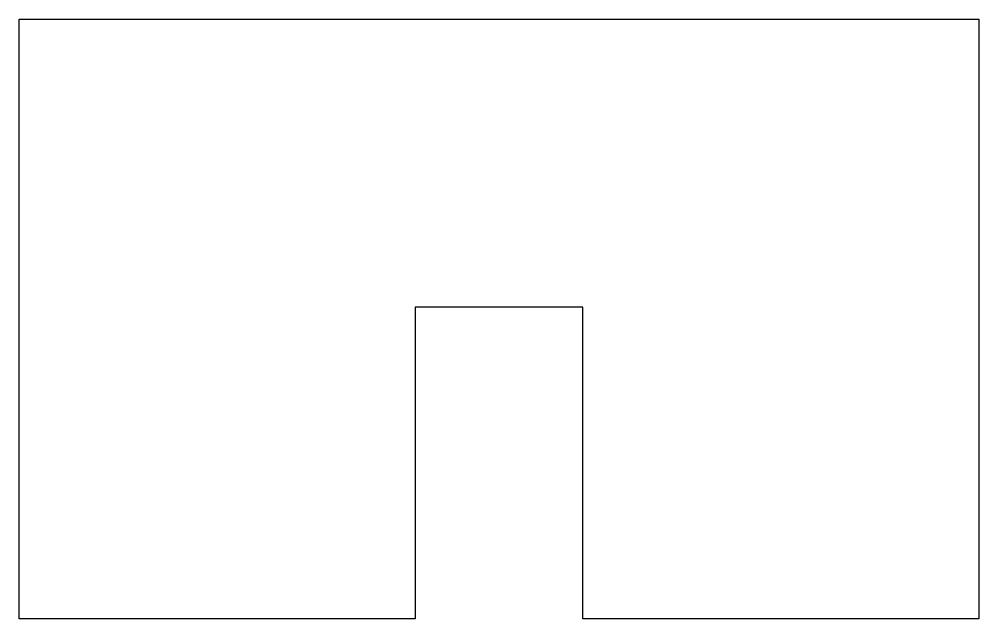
# Model space of a CAD drawing. Extents: x -10 to 10, y 0 to 12.5.
import ezdxf

# ---------------------------------------------------------------- set-up
doc = ezdxf.new("R2010")
doc.units = 0
doc.layers.get('0').update_dxf_attribs({"linetype": 'continuous'})

msp = doc.modelspace()

# ---------------------------------------------------------------- linework, layer by layer
at = {"color": 0}
msp.add_lwpolyline([(-10, 0), (-10, 12.5), (10, 12.5), (10, 0), (1.75, 0), (1.75, 6.5), (-1.75, 6.5), (-1.75, 0)], close=True, dxfattribs=at)

doc.saveas('drawing.dxf')
